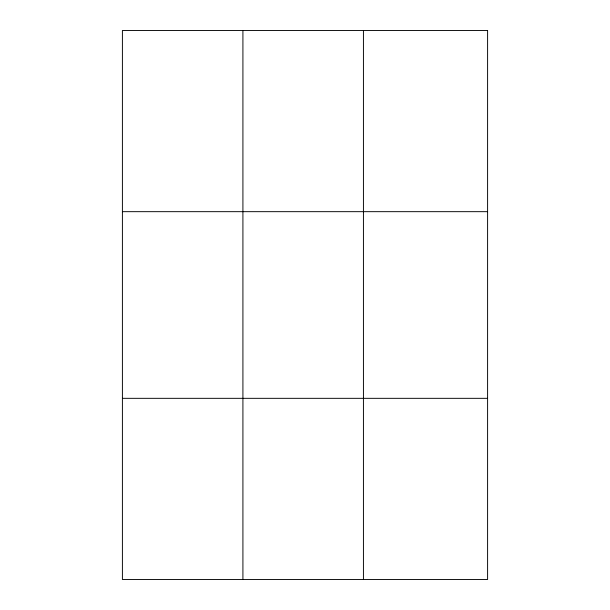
<?xml version="1.0" encoding="UTF-8"?>
<svg xmlns="http://www.w3.org/2000/svg" width="610" height="610" viewBox="0 0 610 610"><rect width="100%" height="100%" fill="white"/><g stroke="black" fill="none" stroke-linecap="round" stroke-linejoin="round"><path stroke-width="0.91" d="M242.917 30.5L242.917 579.5M363.43 30.5L363.43 579.5M122.404 211.67L487.596 211.67M122.404 398.33L487.596 398.33M487.596 30.5L487.596 579.5L122.404 579.5L122.404 30.5L487.596 30.5"/></g></svg>
